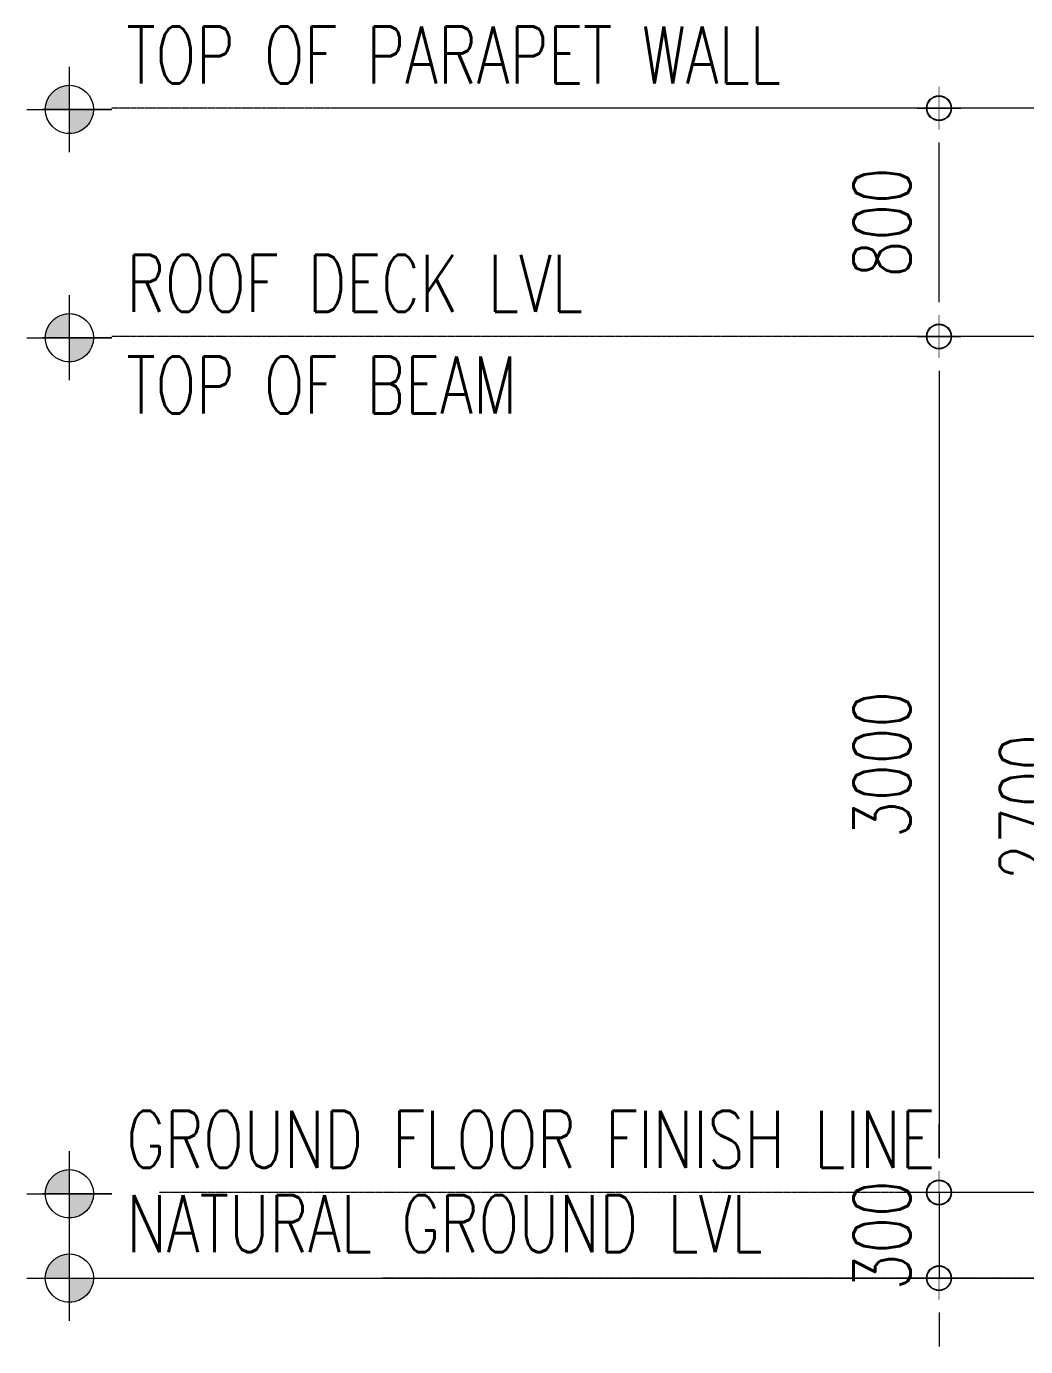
# Model space of a CAD drawing. Header units: millimetres. Extents: x 1634676 to 2568129, y -408635 to -190573.
# Drawn here: x 2456602 to 2460104, y -358491 to -353864 of the extents above; entities that cross this region are included whole.
import ezdxf

# ---------------------------------------------------------------- set-up
doc = ezdxf.new("R2010")
doc.units = ezdxf.units.MM
doc.header["$MEASUREMENT"] = 0
doc.linetypes.add('PHANTOM', pattern=[2.5, 1.25, -0.25, 0.25, -0.25, 0.25, -0.25])
doc.linetypes.add('PHANTOMX2', pattern=[5, 2.5, -0.5, 0.5, -0.5, 0.5, -0.5])
doc.layers.get('0').update_dxf_attribs({"lineweight": 15})
doc.layers.get('Defpoints').update_dxf_attribs({"color": 250})
for name, color, linetype, lineweight in [('.2', 2, 'Continuous', 20), ('ST-ANNOT_A', 74, 'Continuous', 20), ('ST-ANNOT_ALeadLines', 250, 'Continuous', 13), ('ST-DIM_E', 250, 'Continuous', 13)]:
    doc.layers.add(name, color=color, linetype=linetype, lineweight=lineweight)
doc.styles.add('ST_TEXT', font='romans.shx', dxfattribs={"width": 0.75})
doc.dimstyles.new('ST_D100', dxfattribs={"dimscale": 100, "dimtxt": 2, "dimasz": 1.2, "dimexe": 1.5, "dimexo": 1, "dimgap": 1, "dimtad": 1, "dimdec": 0, "dimzin": 1, "dimdsep": 46, "dimtxsty": 'ST_TEXT', "dimblk": 'OpenIndicator', "dimcen": 1, "dimclrd": 256, "dimclre": 256, "dimclrt": 7, "dimadec": 0, "dimazin": 0, "dimtfac": 1, "dimtdec": 0, "dimtix": 1, "dimtmove": 2, "dimatfit": 3, "dimldrblk": 'OPEN90', "dimfxl": 0.075, "dimlwd": -1, "dimlwe": -1, "dimarcsym": 0})

# ---------------------------------------------------------------- blocks, each defined once
blk = doc.blocks.new('*U75')
at = {"layer": 'ST-ANNOT_ALeadLines', "ltscale": 2}
h = blk.add_hatch(color=256, dxfattribs=at)
h.paths.add_polyline_path([(0, 169.1, 0.414214), (-169.1, 0), (0, 0)])
h.paths.add_polyline_path([(0, -169.1, 0.414214), (169.1, 0), (0, 0)])
at = {"layer": 'ST-ANNOT_ALeadLines', "color": 2, "ltscale": 2}
for p, q in [((0, -298.4), (0, 298.4)), ((-298.4, 0), (298.4, 0))]:
    blk.add_line(p, q, dxfattribs=at)
at = {"layer": 'ST-ANNOT_ALeadLines', "linetype": 'PHANTOM', "ltscale": 2}
blk.add_line((298.4, 0), (964.5, 0), dxfattribs=at)
at = {"layer": 'ST-ANNOT_ALeadLines', "color": 2, "ltscale": 2, "const_width": 6}
for points in [[(0, 298.4), (0, -298.4)], [(-298.4, 0), (298.4, 0)]]:
    blk.add_lwpolyline(points, dxfattribs=at)
blk.add_lwpolyline([(0, 169.1, -0.414214), (169.1, 0, -0.481641), (-37.7, -164.9, -0.349855), (-169.1, 0, -0.414214), (0, 169.1, -1)], format="xyb", dxfattribs=at)
at = {"layer": 'ST-ANNOT_ALeadLines', "color": 2, "ltscale": 2}
blk.add_circle((0, 0), 169.1, dxfattribs=at)
at = {"layer": 'ST-ANNOT_ALeadLines', "color": 54, "ltscale": 2, "style": 'ST_TEXT', "width": 0.75}
for tag, p in [('LEVEL', (399.4, 182.1)), ('ELEVATION', (399.4, -531.9))]:
    blk.add_attdef(tag, p, '', height=400, dxfattribs=at)
blk = doc.blocks.new('*U102')
at = {"layer": 'ST-ANNOT_ALeadLines', "ltscale": 2}
h = blk.add_hatch(color=256, dxfattribs=at)
h.paths.add_polyline_path([(0, 169.1, 0.414214), (-169.1, 0), (0, 0)])
h.paths.add_polyline_path([(0, -169.1, 0.414214), (169.1, 0), (0, 0)])
at = {"layer": 'ST-ANNOT_ALeadLines', "color": 2, "ltscale": 2}
for p, q in [((0, -298.4), (0, 298.4)), ((-298.4, 0), (298.4, 0))]:
    blk.add_line(p, q, dxfattribs=at)
at = {"layer": 'ST-ANNOT_ALeadLines', "linetype": 'PHANTOM', "ltscale": 2}
blk.add_line((298.4, 0), (-187.5, 0), dxfattribs=at)
at = {"layer": 'ST-ANNOT_ALeadLines', "color": 2, "ltscale": 2, "const_width": 6}
for points in [[(0, 298.4), (0, -298.4)], [(-298.4, 0), (298.4, 0)]]:
    blk.add_lwpolyline(points, dxfattribs=at)
blk.add_lwpolyline([(0, 169.1, -0.414214), (169.1, 0, -0.481641), (-37.7, -164.9, -0.349855), (-169.1, 0, -0.414214), (0, 169.1, -1)], format="xyb", dxfattribs=at)
at = {"layer": 'ST-ANNOT_ALeadLines', "color": 2, "ltscale": 2}
blk.add_circle((0, 0), 169.1, dxfattribs=at)
at = {"layer": 'ST-ANNOT_ALeadLines', "color": 54, "ltscale": 2, "style": 'ST_TEXT', "width": 0.75}
for tag, p in [('LEVEL', (399.4, 182.1)), ('ELEVATION', (399.4, -531.9))]:
    blk.add_attdef(tag, p, '', height=400, dxfattribs=at)
blk = doc.blocks.new('OpenIndicator')
at = {"layer": 'ST-DIM_E'}
h = blk.add_hatch(color=255, dxfattribs=at)
h.paths.add_polyline_path([(0.35, 0), (0.365, 0, 0.414214), (0, 0.365), (0, 0.35, -0.414214)])
h.paths.add_polyline_path([(0, 0.35), (0, 0.365, 0.414214), (-0.365, 0), (-0.35, 0, -0.414214)])
h.paths.add_polyline_path([(0, -0.35), (0, -0.365, 0.414214), (0.365, 0), (0.35, 0, -0.414214)])
h.paths.add_polyline_path([(-0.35, 0), (-0.365, 0, 0.414214), (0, -0.365), (0, -0.35, -0.414214)])
at = {"layer": 'ST-DIM_E', "color": 255}
blk.add_line((0, 0.634), (0, -0.634), dxfattribs=at)
at = {"layer": 'ST-DIM_E', "color": 255, "const_width": 0.01}
blk.add_lwpolyline([(-0.63, 0), (0.63, 0)], dxfattribs=at)
at = {"layer": 'ST-DIM_E', "color": 255}
for radius in [0.365, 0.35]:
    blk.add_circle((0, 0), radius, dxfattribs=at)
blk = doc.blocks.new('*D1389')
at = {"layer": 'Defpoints', "color": 0, "ltscale": 2, "transparency": 16777216}
for p in [(1635465.7, -272743.3), (1634659.8, -275743.3), (1635319.9, -275743.3)]:
    blk.add_point(p, dxfattribs=at)
at = {"layer": 'ST-DIM_E', "ltscale": 2, "transparency": 16777216}
for p, q in [((1635365.7, -272743.3), (1634509.8, -272743.3)), ((1634659.8, -272863.3), (1634659.8, -275623.3)), ((1635219.9, -275743.3), (1634509.8, -275743.3))]:
    blk.add_line(p, q, dxfattribs=at)
at = {"layer": 'ST-DIM_E', "ltscale": 2, "transparency": 16777216, "xscale": 120, "yscale": 120, "zscale": 120}
for p, rotation in [((1634659.8, -272743.3), 90), ((1634659.8, -275743.3), 270)]:
    blk.add_blockref('OpenIndicator', p, dxfattribs=dict(at, rotation=rotation))
at = {"layer": 'ST-DIM_E', "color": 7, "ltscale": 2, "transparency": 16777216, "insert": (1634459.8, -274243.3), "char_height": 200, "attachment_point": 5, "rotation": 90, "style": 'ST_TEXT'}
blk.add_mtext('3000', dxfattribs=at)
blk = doc.blocks.new('_Open90')
at = {"color": 0, "linetype": 'ByBlock', "lineweight": -2}
for p, q in [((-0.5, 0.5), (0, 0)), ((0, 0), (-1, 0)), ((0, 0), (-0.5, -0.5))]:
    blk.add_line(p, q, dxfattribs=at)
blk = doc.blocks.new('*D1387')
at = {"layer": 'Defpoints', "color": 0, "ltscale": 2, "transparency": 16777216}
for p in [(1634659.8, -271943.3), (1635733.8, -271943.3), (1634735.9, -272743.3)]:
    blk.add_point(p, dxfattribs=at)
at = {"layer": 'ST-DIM_E', "ltscale": 2, "transparency": 16777216}
for p, q in [((1635633.8, -271943.3), (1634509.8, -271943.3)), ((1634659.8, -272623.3), (1634659.8, -272063.3)), ((1634635.9, -272743.3), (1634509.8, -272743.3))]:
    blk.add_line(p, q, dxfattribs=at)
at = {"layer": 'ST-DIM_E', "ltscale": 2, "transparency": 16777216, "xscale": 120, "yscale": 120, "zscale": 120}
for p, rotation in [((1634659.8, -271943.3), 90), ((1634659.8, -272743.3), 270)]:
    blk.add_blockref('OpenIndicator', p, dxfattribs=dict(at, rotation=rotation))
at = {"layer": 'ST-DIM_E', "color": 7, "ltscale": 2, "transparency": 16777216, "insert": (1634459.8, -272343.3), "char_height": 200, "attachment_point": 5, "rotation": 90, "style": 'ST_TEXT'}
blk.add_mtext('800', dxfattribs=at)
blk = doc.blocks.new('*D1388')
at = {"layer": 'Defpoints', "color": 0, "ltscale": 2, "transparency": 16777216}
for p in [(1634879.6, -275743.3), (1634659.8, -276043.3), (1634869.5, -276043.3)]:
    blk.add_point(p, dxfattribs=at)
at = {"layer": 'ST-DIM_E', "ltscale": 2, "transparency": 16777216}
for p, q in [((1634659.8, -275623.3), (1634659.8, -275503.3)), ((1634779.6, -275743.3), (1634509.8, -275743.3)), ((1634659.8, -275743.3), (1634659.8, -276043.3)), ((1634769.5, -276043.3), (1634509.8, -276043.3)), ((1634659.8, -276163.3), (1634659.8, -276283.3))]:
    blk.add_line(p, q, dxfattribs=at)
at = {"layer": 'ST-DIM_E', "ltscale": 2, "transparency": 16777216, "xscale": 120, "yscale": 120, "zscale": 120}
for p, rotation in [((1634659.8, -275743.3), 270), ((1634659.8, -276043.3), 90)]:
    blk.add_blockref('OpenIndicator', p, dxfattribs=dict(at, rotation=rotation))
at = {"layer": 'ST-DIM_E', "color": 7, "ltscale": 2, "transparency": 16777216, "insert": (1634459.8, -275893.3), "char_height": 200, "attachment_point": 5, "rotation": 90, "style": 'ST_TEXT'}
blk.add_mtext('300', dxfattribs=at)
blk = doc.blocks.new('*D1454')
at = {"layer": 'Defpoints', "color": 0, "linetype": 'Continuous', "ltscale": 3, "transparency": 16777216}
for p in [(2460395.8, -355250.8), (2460313.5, -357950.8), (2460925.1, -357950.8)]:
    blk.add_point(p, dxfattribs=at)
at = {"layer": 'ST-DIM_E', "ltscale": 3, "transparency": 16777216}
for p, q in [((2460295.8, -355250.8), (2460163.5, -355250.8)), ((2460313.5, -355370.8), (2460313.5, -357830.8)), ((2460825.1, -357950.8), (2460163.5, -357950.8))]:
    blk.add_line(p, q, dxfattribs=at)
at = {"layer": 'ST-DIM_E', "linetype": 'Continuous', "ltscale": 3, "transparency": 16777216, "xscale": 120, "yscale": 120, "zscale": 120}
for p, rotation in [((2460313.5, -355250.8), 90), ((2460313.5, -357950.8), 270)]:
    blk.add_blockref('OpenIndicator', p, dxfattribs=dict(at, rotation=rotation))
at = {"layer": 'ST-DIM_E', "color": 7, "linetype": 'Continuous', "ltscale": 3, "transparency": 16777216, "insert": (2460113.5, -356600.8), "char_height": 200, "attachment_point": 5, "rotation": 90, "style": 'ST_TEXT'}
blk.add_mtext('2700', dxfattribs=at)
blk = doc.blocks.new('sfdfsdfff')
at = {"layer": 'ST-DIM_E', "linetype": 'PHANTOMX2', "ltscale": 2}
for p, q in [((1649162.4, -271943.3), (1631761, -271943.3)), ((1643565.4, -271943.3), (1632541.6, -271943.3)), ((1649162.4, -272743.3), (1631761, -272743.3)), ((1649162.4, -275743.3), (1631927.5, -275743.3)), ((1649162.4, -276043.3), (1632708.2, -276043.3))]:
    blk.add_line(p, q, dxfattribs=at)
at = {"layer": 'ST-ANNOT_A'}
ref = blk.add_blockref('*U102', (1631611.8, -271947.8), dxfattribs=dict(at, xscale=0.5, yscale=0.5, zscale=0.5))
ref.add_attrib('LEVEL', 'TOP OF PARAPET WALL', (1631811.5, -271856.7), dxfattribs={"layer": 'ST-ANNOT_ALeadLines', "color": 54, "ltscale": 2, "height": 200, "style": 'ST_TEXT', "width": 0.75})
at = {"layer": 'ST-ANNOT_A', "xscale": 0.5, "yscale": 0.5, "zscale": 0.5}
blk.add_blockref('*U102', (1631611.8, -272747.8), dxfattribs=at).add_auto_attribs({'ELEVATION': 'TOP OF BEAM', 'LEVEL': 'ROOF DECK LVL'})
at = {"layer": 'ST-ANNOT_A'}
ref = blk.add_blockref('*U102', (1631611.8, -275747.8), dxfattribs=dict(at, xscale=0.5, yscale=0.5, zscale=0.5))
ref.add_attrib('LEVEL', 'GROUND FLOOR FINISH LINE', (1631811.5, -275656.7), dxfattribs={"layer": 'ST-ANNOT_ALeadLines', "color": 54, "ltscale": 2, "height": 200, "style": 'ST_TEXT', "width": 0.75})
ref = blk.add_blockref('*U75', (1631611.8, -276043.3), dxfattribs=dict(at, xscale=0.5, yscale=0.5, zscale=0.5))
ref.add_attrib('LEVEL', 'NATURAL GROUND LVL', (1631811.5, -275952.2), dxfattribs={"layer": 'ST-ANNOT_ALeadLines', "color": 54, "ltscale": 2, "height": 200, "style": 'ST_TEXT', "width": 0.75})
at = {"layer": 'ST-DIM_E', "ltscale": 2}
for base, p1, p2, picture, middle in [((1634659.8, -271943.3), (1634735.9, -272743.3), (1635733.8, -271943.3), '*D1387', (1634459.8, -272343.3)), ((1634659.8, -275743.3), (1635465.7, -272743.3), (1635319.9, -275743.3), '*D1389', (1634459.8, -274243.3)), ((1634659.8, -276043.3), (1634879.6, -275743.3), (1634869.5, -276043.3), '*D1388', (1634459.8, -275893.3))]:
    dim = blk.add_linear_dim(base=base, p1=p1, p2=p2, angle=90, dimstyle='ST_D100', dxfattribs=at)
    dim.commit()
    dim.dimension.update_dxf_attribs({"geometry": picture, "text_midpoint": middle})

msp = doc.modelspace()

# ---------------------------------------------------------------- linework, layer by layer
at = {"layer": '.2', "ltscale": 2}
msp.add_line((2456754.6, -358250.8), (2473744.1, -358250.8), dxfattribs=at)

# ---------------------------------------------------------------- block references
at = {"layer": '.2'}
msp.add_blockref('sfdfsdfff', (825140.6, -82207.5), dxfattribs=at)

# ---------------------------------------------------------------- dimensions: what is measured, and where the dimension line sits
at = {"layer": 'ST-DIM_E', "color": 1, "linetype": 'Continuous', "ltscale": 3}
dim = msp.add_linear_dim(base=(2460313.5, -357950.8), p1=(2460395.8, -355250.8), p2=(2460925.1, -357950.8), angle=90, dimstyle='ST_D100', dxfattribs=at)
dim.commit()
dim.dimension.update_dxf_attribs({"geometry": '*D1454', "text_midpoint": (2460113.5, -356600.8)})

doc.saveas('drawing.dxf')
